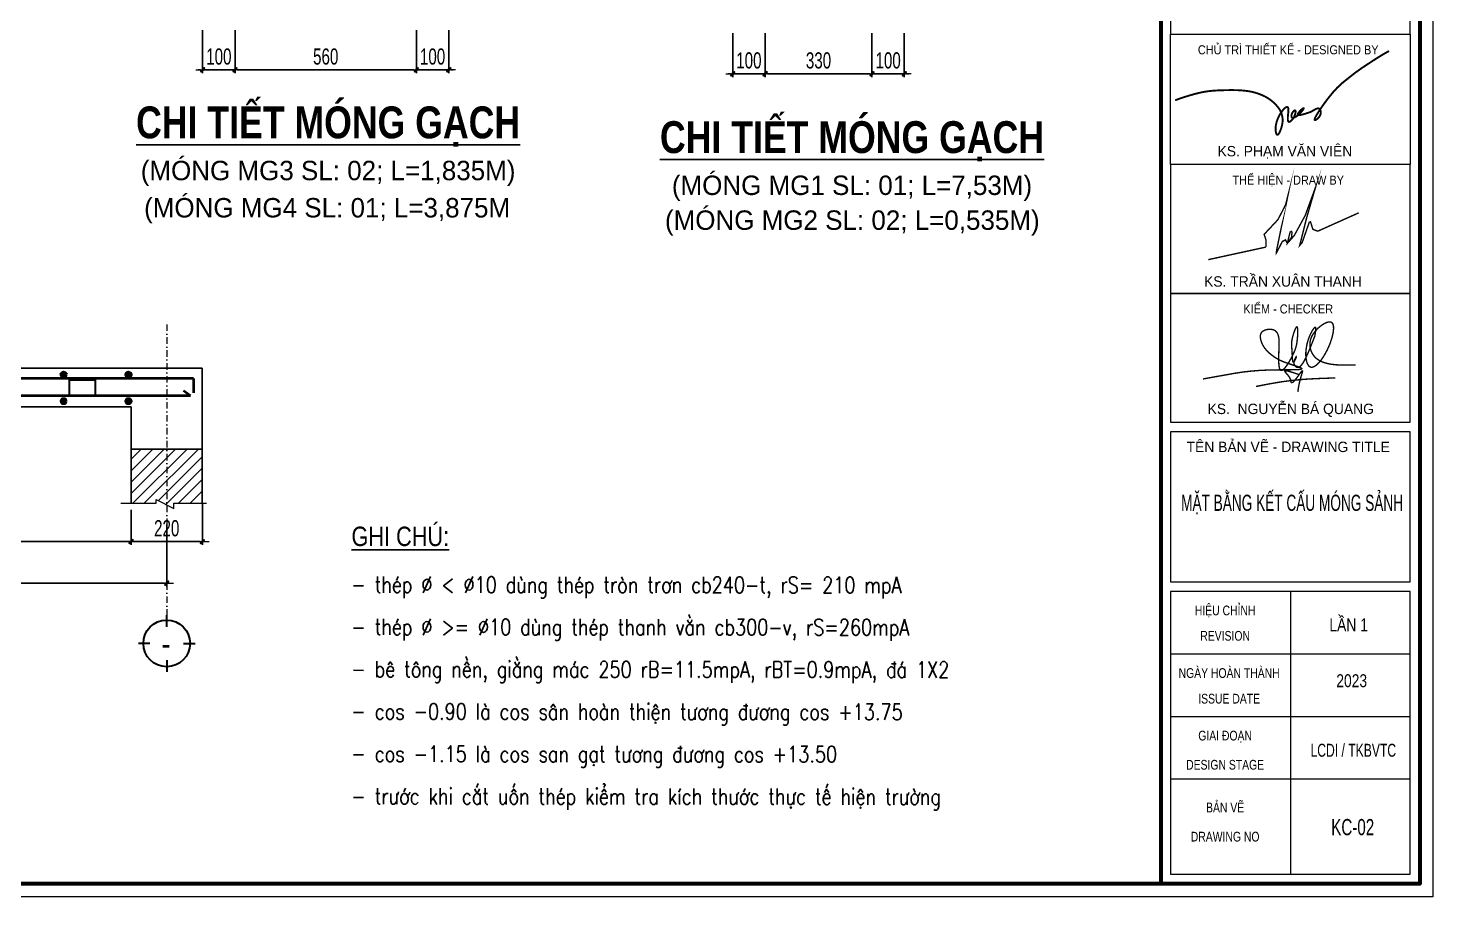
# Model space of a CAD drawing. Header units: millimetres. Extents: x -178395 to 493851, y -561170 to -280028.
# Drawn here: x -88365 to -66675, y -480365 to -466942 of the extents above; entities that cross this region are included whole.
import ezdxf
from ezdxf.enums import TextEntityAlignment as Align

# ---------------------------------------------------------------- set-up
doc = ezdxf.new("R2010")
doc.units = ezdxf.units.MM
doc.header["$MEASUREMENT"] = 0
doc.header["$PDMODE"] = 32
doc.linetypes.add('DASHDOT', pattern=[1, 0.5, -0.25, 0, -0.25])
doc.layers.get('Defpoints').update_dxf_attribs({"color": 1})
for name, color, linetype, lineweight in [('Dim', 252, 'Continuous', 13), ('Khungten_LCDI', 7, 'Continuous', 5), ('LC Dim', 8, 'Continuous', 18), ('LC Hatch', 252, 'Continuous', 9), ('LC ISO', 153, 'Continuous', 13), ('LC Net dam 1', 30, 'Continuous', 30), ('LC Net dam2', 6, 'Continuous', 40), ('LC Net dam3', 1, 'Continuous', 60), ('LC Net thay', 63, 'Continuous', 25), ('LC Net truc', 79, 'DASHDOT', 13), ('LC Text1', 3, 'Continuous', 20), ('LC Text2', 7, 'Continuous', 25), ('v-MANH', 147, 'Continuous', 5)]:
    doc.layers.add(name, color=color, linetype=linetype, lineweight=lineweight)
doc.styles.add('EG 1', font='VHAVANB.TTF')
doc.styles.add('HOATBIF', font='hoatbif.shx', dxfattribs={"width": 0.7})
doc.styles.add('Khungten', font='VHAVAN.TTF', dxfattribs={"width": 0.9, "height": 5000})
doc.styles.add('LC 1', font='VHAVANB.TTF')
doc.styles.add('LC 3', font='vnsimli.shx', dxfattribs={"width": 0.75})
doc.styles.add('LC3', font='VHARIALB.TTF', dxfattribs={"width": 0.8})
doc.styles.add('T2', font='VHARIAL.TTF', dxfattribs={"width": 0.8})
doc.styles.add('Tahoma', font='tahoma_0.ttf')
doc.styles.add('Title', font='VHBLACK.TTF', dxfattribs={"width": 0.8})
doc.styles.add('VNAVANTH', font='VHAVANB.TTF', dxfattribs={"width": 0.6})
doc.dimstyles.new('1-100', dxfattribs={"dimscale": 100, "dimtxt": 2.5, "dimasz": 0.35, "dimexe": 0.5, "dimexo": 0, "dimgap": 0.8, "dimtad": 1, "dimdec": 0, "dimzin": 0, "dimdsep": 46, "dimtxsty": 'HOATBIF', "dimblk1": 'DOT', "dimblk2": 'DOT', "dimsah": 1, "dimcen": -1, "dimdle": 1, "dimclrd": 256, "dimclre": 256, "dimclrt": 4, "dimadec": 3, "dimazin": 2, "dimtfac": 0.333333, "dimtdec": 0, "dimtix": 1, "dimtmove": 2, "dimatfit": 3, "dimldrblk": 'DOT', "dimfxl": 1, "dimtvp": 0.833333, "dimtolj": 1, "dimtzin": 0, "dimarcsym": 0})
doc.dimstyles.new('1-110', dxfattribs={"dimscale": 110, "dimtxt": 2.5, "dimasz": 0.35, "dimexe": 0.5, "dimexo": 1, "dimgap": 0.8, "dimtad": 1, "dimdec": 0, "dimzin": 0, "dimdsep": 46, "dimtxsty": 'HOATBIF', "dimblk1": 'DOT', "dimblk2": 'DOT', "dimsah": 1, "dimcen": -1, "dimdle": 1, "dimclrd": 256, "dimclre": 256, "dimclrt": 4, "dimadec": 3, "dimazin": 2, "dimtfac": 0.333333, "dimtdec": 0, "dimtix": 1, "dimtmove": 2, "dimatfit": 3, "dimldrblk": 'DOT', "dimfxl": 1, "dimtvp": 0.833333, "dimtolj": 1, "dimtzin": 0, "dimarcsym": 0})

# ---------------------------------------------------------------- blocks, each defined once
blk = doc.blocks.new('DOT')
at = {"layer": 'LC Dim'}
blk.add_line((-3, 0), (3, 0), dxfattribs=at)
at = {"layer": 'LC Dim', "color": 4}
blk.add_line((-1, -1), (1, 1), dxfattribs=at)
blk.add_lwpolyline([(0.5, 1), (-1, -0.5), (-0.5, -1), (1, 0.5)], close=True, dxfattribs=at)
blk = doc.blocks.new('*D625')
at = {"layer": 'Defpoints', "color": 0, "transparency": 16777216}
for p in [(-85670, -466972), (-85170, -466972), (-85170, -467588)]:
    blk.add_point(p, dxfattribs=at)
at = {"layer": 'Dim', "lineweight": -2, "transparency": 16777216}
for p, q in [((-85670, -466972), (-85670, -467638)), ((-85170, -466972), (-85170, -467638)), ((-85705, -467588), (-85740, -467588)), ((-85670, -467588), (-85170, -467588)), ((-85135, -467588), (-85100, -467588))]:
    blk.add_line(p, q, dxfattribs=at)
at = {"layer": 'Dim', "lineweight": -2, "transparency": 16777216, "xscale": 35, "yscale": 35, "zscale": 35}
blk.add_blockref('DOT', (-85670, -467588), dxfattribs=at)
at = {"layer": 'Dim', "lineweight": -2, "transparency": 16777216, "xscale": 35, "yscale": 35, "zscale": 35, "rotation": 180}
blk.add_blockref('DOT', (-85170, -467588), dxfattribs=at)
at = {"layer": 'Dim', "color": 4, "transparency": 16777216, "insert": (-85420, -467383), "char_height": 250, "attachment_point": 5, "style": 'HOATBIF'}
blk.add_mtext('\\A1;100', dxfattribs=at)
blk = doc.blocks.new('_Dot')
at = {"color": 0, "linetype": 'ByBlock', "lineweight": -2}
blk.add_line((-0.5, 0), (-1, 0), dxfattribs=at)
at = {"color": 0, "linetype": 'ByBlock', "const_width": 0.5}
blk.add_lwpolyline([(-0.25, 0, 1), (0.25, 0, 1)], format="xyb", close=True, dxfattribs=at)
blk = doc.blocks.new('*D626')
at = {"layer": 'Defpoints', "color": 0, "transparency": 16777216}
for p in [(-85170, -466972), (-82370, -466972), (-82370, -467588)]:
    blk.add_point(p, dxfattribs=at)
at = {"layer": 'Dim', "lineweight": -2, "transparency": 16777216}
for p, q in [((-85170, -466972), (-85170, -467638)), ((-82370, -466972), (-82370, -467638)), ((-85135, -467588), (-82405, -467588))]:
    blk.add_line(p, q, dxfattribs=at)
at = {"layer": 'Dim', "lineweight": -2, "transparency": 16777216, "xscale": 35, "yscale": 35, "zscale": 35, "rotation": 180}
blk.add_blockref('DOT', (-85170, -467588), dxfattribs=at)
at = {"layer": 'Dim', "lineweight": -2, "transparency": 16777216, "xscale": 35, "yscale": 35, "zscale": 35}
blk.add_blockref('DOT', (-82370, -467588), dxfattribs=at)
at = {"layer": 'Dim', "color": 4, "transparency": 16777216, "insert": (-83770, -467383), "char_height": 250, "attachment_point": 5, "style": 'HOATBIF'}
blk.add_mtext('\\A1;560', dxfattribs=at)
blk = doc.blocks.new('*D627')
at = {"layer": 'Defpoints', "color": 0, "transparency": 16777216}
for p in [(-82370, -466972), (-81870, -466972), (-81870, -467588)]:
    blk.add_point(p, dxfattribs=at)
at = {"layer": 'Dim', "lineweight": -2, "transparency": 16777216}
for p, q in [((-82370, -466972), (-82370, -467638)), ((-81870, -466972), (-81870, -467638)), ((-82405, -467588), (-82440, -467588)), ((-82370, -467588), (-81870, -467588)), ((-81835, -467588), (-81800, -467588))]:
    blk.add_line(p, q, dxfattribs=at)
at = {"layer": 'Dim', "lineweight": -2, "transparency": 16777216, "xscale": 35, "yscale": 35, "zscale": 35}
blk.add_blockref('DOT', (-82370, -467588), dxfattribs=at)
at = {"layer": 'Dim', "lineweight": -2, "transparency": 16777216, "xscale": 35, "yscale": 35, "zscale": 35, "rotation": 180}
blk.add_blockref('DOT', (-81870, -467588), dxfattribs=at)
at = {"layer": 'Dim', "color": 4, "transparency": 16777216, "insert": (-82120, -467383), "char_height": 250, "attachment_point": 5, "style": 'HOATBIF'}
blk.add_mtext('\\A1;100', dxfattribs=at)
blk = doc.blocks.new('TIEUDE1')
at = {"layer": 'LC Text2', "color": 7, "style": 'LC 1'}
blk.add_attdef('TIªU§Ò', text='', height=5, dxfattribs=at).set_placement((0, 0), align=Align.BOTTOM_CENTER)
blk.add_attdef('TL', text='', height=3, dxfattribs=at).set_placement((0, -2), align=Align.TOP_CENTER)
blk = doc.blocks.new('NGUYEN BA QUANG')
at = {"layer": 'LC ISO', "const_width": 54}
for points in [[(906, 1114, 0.006821), (929, 1272, 0.011774), (937, 1340, 0.026266), (938, 1394, 0.052103), (935, 1423, 0.076783), (930, 1436, 0.163971), (923, 1442, 0.170042), (914, 1442, 0.080479), (902, 1436, 0.05585), (881, 1417, 0.031056), (847, 1375, 0.025203), (791, 1286, 0.116129), (556, 476, 0.061974), (575, 166, 0.045365), (610, 47, 0.070676), (660, -41, 0.091415), (710, -86, 0.146905), (783, -104, 0.068448), (833, -95, 0.049636), (885, -72, 0.053986), (978, -6, 0.029209), (1056, 69, 0.021304), (1134, 162, 0.025491), (1250, 329, 0.068873), (1561, 1027, 0.01773), (1596, 1171, 0.037697), (1624, 1368, 0.029037), (1623, 1453, 0.04288), (1613, 1525, 0.066726), (1590, 1583, 0.100495), (1556, 1623, 0.111871), (1508, 1644, 0.054631), (1469, 1647, 0.041179), (1426, 1643, 0.04561), (1355, 1623, 0.04967), (1225, 1558, 0.109429), (829, 1164, 0.05047), (753, 1012, 0.368126), (1079, 156, 0.040655), (1223, 90, 0.031441), (1383, 42, 0.023503), (1557, 9, 0.017084), (1742, -10, 0.011936), (1936, -19, 0.009133), (2206, -21, 0.002915), (2480, -16)], [(-3416, -557, -0.001023), (-2231, -345, -0.008385), (-1869, -289, -0.026114), (-905, -212, -0.007166), (-491, -205, 0.001773), (-49, -203, 0.009736), (200, -197, 0.025773), (331, -186, 0.054465), (383, -173, 0.09183), (397, -166, 0.386262), (399, -152, 0.129793), (379, -135, 0.036801), (321, -108, 0.016128), (184, -59, -0.006736), (-183, 62, -0.023924), (-416, 154, -0.046785), (-684, 310, -0.041509), (-918, 503, -0.092678), (-1136, 813, -0.077778), (-1199, 1035, -0.070106), (-1196, 1141, -0.201572), (-1106, 1286, -0.091887), (-982, 1343, -0.118851), (-732, 1351, -0.227561), (-543, 1208, -0.055716), (-508, 1121, -0.035741), (-487, 1019, -0.022757), (-478, 904, -0.018678), (-477, 714, 0.005361), (-493, 294, 0.022501), (-487, 25, 0.024956), (-474, -85, 0.051878), (-451, -169, 0.084004), (-427, -209, 0.302699), (-372, -224, 0.091028), (-331, -204, 0.045769), (-285, -164, 0.031407), (-218, -87, 0.026473), (-114, 66, 0.038878), (124, 530, 0.063388), (207, 831, 0.030377), (243, 1236, 0.019395), (241, 1350, 0.050857), (231, 1429, 0.089259), (221, 1451, 0.446193), (202, 1454, 0.08967), (185, 1438, 0.048315), (156, 1388, 0.024568), (114, 1288, 0.037087), (24, 971, 0.06811), (7, 722, 0.007404), (19, 571, -0.009821), (27, 442, 0.013775), (38, 214, 0.023991), (46, 154, 0.068642), (58, 113, 0.168495), (71, 99, 0.190472), (82, 99, 0.135753), (102, 116, 0.042547), (133, 165, 0.037247), (185, 280, 0.083462), (192, 310, 0.752396), (189, 311, 0.077103), (170, 286, 0.067778), (106, 135, 0.079642), (97, 52, 0.07615), (107, 12, 0.090818), (168, -77, 0.162992), (233, -111, 0.134535), (287, -101, 0.046135), (315, -85, 0.0589), (372, -33, 0.033446), (431, 44, 0.020493), (492, 142, 0.018931), (584, 325, 0.012315), (712, 617, 0.006262), (906, 1114)], [(-1368, -847, -0.004051), (-800, -737, -0.026384), (342, -582, -0.006339), (726, -556, -0.004215), (1111, -537, -0.002629), (1689, -517)], [(274, -380, 0.002584), (99, -322, 0.004829), (-9, -289, 0.009549), (-104, -262, 0.02019), (-180, -245, 0.020391), (-210, -242, 0.037792), (-233, -241, 0.083891), (-249, -244, 0.129866), (-256, -250, 0.170647), (-258, -257, 0.074142), (-257, -264, 0.04333), (-253, -271, 0.038982), (-240, -290, 0.018381), (-209, -327, -0.006145), (-155, -388, -0.017161), (-112, -442, -0.029179), (-72, -502, -0.056277), (-39, -577, -0.025416), (-31, -610, -0.003247), (-24, -652, 0.033316), (-18, -677, 0.055631), (-12, -689, 0.087521), (-5, -698, 0.15828), (8, -703, 0.07777), (18, -702, 0.051495), (30, -698, 0.04838), (50, -685, 0.02792), (72, -667, 0.021215), (104, -635, 0.012757), (138, -596, 0.011354), (192, -528, 0.005945), (265, -430, -0.007904), (360, -301, -0.011483), (384, -270, -0.027823), (404, -249, -0.066961), (415, -240, -0.123545), (420, -238, -0.248584), (424, -240, -0.12084), (426, -246, -0.064597), (426, -260, -0.027008), (421, -289, -0.011306), (411, -326, -0.007085), (384, -419, 0.007773), (340, -569, 0.03162), (266, -923, 0.004795), (248, -1055)]]:
    blk.add_lwpolyline(points, format="xyb", dxfattribs=at)
blk = doc.blocks.new('lcdi fix')
at = {"layer": 'Defpoints', "lineweight": 0}
blk.add_lwpolyline([(-1200, -14850), (-1200, 14850), (40800, 14850), (40800, -14850)], close=True, dxfattribs=at)
at = {"layer": 'Khungten_LCDI', "color": 5, "lineweight": 60}
blk.add_line((36600, 14650), (36600, -14650), dxfattribs=at)
at = {"layer": 'Khungten_LCDI', "color": 5, "lineweight": 25}
blk.add_line((40600, -14650), (40600, 14650), dxfattribs=at)
at = {"layer": 'Khungten_LCDI', "color": 9, "lineweight": 15}
for p, q in [((38600, -10133), (38600, -14500)), ((40450, -11100), (36750, -11100)), ((40450, -12067), (36750, -12067)), ((40450, -13033), (36750, -13033))]:
    blk.add_line(p, q, dxfattribs=at)
at = {"layer": 'Khungten_LCDI', "color": 5, "lineweight": 60}
blk.add_lwpolyline([(0, -14650), (0, 14650), (40600, 14650), (40600, -14650)], close=True, dxfattribs=at)
at = {"layer": 'Khungten_LCDI', "color": 9, "lineweight": 15}
for points in [[(36750, -1522), (40450, -1522), (40450, 446), (36750, 446)], [(36750, -1522), (40450, -1522), (40450, -3535), (36750, -3535)], [(36750, -5526), (40450, -5526), (40450, -3535), (36750, -3535)], [(36750, -7517), (40450, -7517), (40450, -5526), (36750, -5526)], [(36750, -9983), (40450, -9983), (40450, -7667), (36750, -7667)], [(36750, -14500), (40450, -14500), (40450, -10133), (36750, -10133)]]:
    blk.add_lwpolyline(points, close=True, dxfattribs=at)
at = {"layer": 'LC ISO', "const_width": 29.4}
blk.add_lwpolyline([(36820, -2541, -0.005589), (36989, -2484, -0.022453), (37203, -2425, -0.038343), (37420, -2393, -0.012299), (37598, -2386, -0.014061), (37778, -2386, -0.032435), (37955, -2402, -0.065887), (38169, -2465, -0.127402), (38414, -2657, -0.217203), (38474, -2910, -0.056046), (38441, -3019, -0.054981), (38419, -3060, -0.074917), (38408, -3071, -0.192631), (38398, -3075, -0.190426), (38389, -3069, -0.079856), (38381, -3055, -0.067464), (38372, -3009, -0.089823), (38386, -2881, -0.10427), (38491, -2685, -0.05658), (38522, -2656, -0.102761), (38543, -2646, -0.411767), (38565, -2658, -0.072182), (38568, -2673, -0.042063), (38568, -2721, 0.006515), (38560, -2806, 0.050846), (38561, -2852, 0.084642), (38565, -2868, 0.316888), (38580, -2876, 0.10557), (38595, -2871, 0.079173), (38621, -2849, 0.148897), (38679, -2727, 0.074472), (38679, -2706, 0.295229), (38672, -2696, 0.15701), (38666, -2697, 0.097298), (38650, -2709, 0.165018), (38616, -2778, 0.085117), (38617, -2798, 0.384735), (38637, -2813, 0.083003), (38655, -2810, 0.044183), (38675, -2801, 0.048448), (38722, -2768, 0.055197), (38788, -2697, 0.06223), (38806, -2668, 0.356145), (38806, -2662, 0.296448), (38800, -2664, 0.057996), (38762, -2693, 0.048541), (38723, -2737, 0.086608), (38714, -2755, 0.314867), (38717, -2766, 0.149234), (38731, -2770, 0.047589), (38753, -2769, 0.030742), (38810, -2755, 0.010919), (38888, -2731, 0.058476), (38947, -2703, -0.021304), (38991, -2678, -0.046344), (39013, -2669, -0.096698), (39032, -2667, -0.153723), (39049, -2675, -0.103714), (39061, -2691, -0.235546), (39057, -2778, -0.124446), (39000, -2840, -0.115248), (38981, -2848, -0.439421), (38974, -2843, -0.101123), (38974, -2833, -0.053735), (38987, -2801, -0.025453), (39029, -2729, -0.033469), (39248, -2430, -0.059013), (39491, -2203, -0.0344), (39818, -1968, -0.023249), (40123, -1780)], format="xyb", dxfattribs=at)
at = {"layer": 'LC ISO', "const_width": 21.6}
for points in [[(38223, -4810), (38225, -4706), (38194, -4614), (38407, -4386), (38524, -4161), (38559, -4024), (38386, -4862), (38384, -4898), (38424, -4822), (38475, -4724), (38525, -4699), (38553, -4752), (38616, -4664), (38625, -4581), (38611, -4566), (38594, -4581), (38553, -4752), (38659, -4632), (38828, -4322), (38987, -3888), (38850, -4359), (38749, -4764), (38744, -4784), (38781, -4741), (38891, -4427), (38910, -4420), (38947, -4536), (39023, -4564), (39655, -4281)], [(37333, -5004), (38223, -4810)]]:
    blk.add_lwpolyline(points, dxfattribs=at)
at = {"layer": 'LC Net dam 1', "xscale": 0.4, "yscale": 0.4, "zscale": 0.4}
blk.add_blockref('NGUYEN BA QUANG', (38616, -6625), dxfattribs=at)
at = {"color": 7}
for s, height, style, width, p in [('chñ tr× thiÕt kÕ - designed by', 140, 'Khungten', 0.9, (38566, -1832)), ('thÓ hiÖn - draw by', 140, 'Khungten', 0.9, (38566, -3845)), ('kiÓm - checker', 140, 'Khungten', 0.9, (38566, -5836)), ('hiÖu chØnh', 150, 'Khungten', 0.8, (37592, -10499)), ('revision', 150, 'Khungten', 0.8, (37592, -10891)), ('ngµy hoµn thµnh', 150, 'Khungten', 0.8, (37654, -11466)), ('issue date', 150, 'Khungten', 0.8, (37654, -11862)), ('giai ®o¹n', 150, 'Khungten', 0.8, (37592, -12433)), ('lcdi / tkBVTC', 200, 'Title', 0.7, (39571, -12684)), ('design stage', 150, 'Khungten', 0.8, (37592, -12883)), ('b¶n vÏ', 150, 'Khungten', 0.8, (37592, -13544)), ('drawing nO', 150, 'Khungten', 0.8, (37592, -13994))]:
    blk.add_text(s, height=height, dxfattribs=dict(at, style=style, width=width)).set_placement(p, align=Align.CENTER)
for s, style, p in [('ks. PH¹M V¡N VI£N', 'VNAVANTH', (38515, -3408)), ('ks. TRÇN XU¢N THANH ', 'VNAVANTH', (38515, -5421)), ('ks.  NGUYÔN B¸ QUANG', 'VNAVANTH', (38605, -7390)), ('tªn b¶n vÏ - drawing title', 'Khungten', (38566, -7977))]:
    blk.add_text(s, height=160, dxfattribs=dict(at, style=style)).set_placement(p, align=Align.CENTER)
at = {"color": 7, "style": 'Khungten', "width": 0.8}
for tag, p in [('REVISION', (39499, -10746)), ('NGAYHT', (39546, -11609))]:
    blk.add_attdef(tag, text='', height=200, dxfattribs=at).set_placement(p, align=Align.CENTER)
at = {"layer": 'LC Text1', "color": 3, "style": 'LC 1', "width": 1.834006}
for tag, p, p2 in [('TENBANVE1', (36913, -8886), (40339, -8886)), ('TENBANVE2', (36913, -9562), (40339, -9562))]:
    blk.add_attdef(tag, text='', height=250, dxfattribs=at).set_placement(p, p2, align=Align.FIT)
at = {"layer": 'LC Text1', "style": 'Title', "width": 0.7}
blk.add_attdef('SOBANVE', text='', height=250, dxfattribs=at).set_placement((39562, -13896), align=Align.CENTER)
blk = doc.blocks.new('*D633')
at = {"layer": 'Defpoints', "color": 0, "transparency": 16777216}
for p in [(-76986, -467023), (-75336, -467023), (-75336, -467648)]:
    blk.add_point(p, dxfattribs=at)
at = {"layer": 'Dim', "lineweight": -2, "transparency": 16777216}
for p, q in [((-76986, -467023), (-76986, -467698)), ((-75336, -467023), (-75336, -467698)), ((-76951, -467648), (-75371, -467648))]:
    blk.add_line(p, q, dxfattribs=at)
at = {"layer": 'Dim', "lineweight": -2, "transparency": 16777216, "xscale": 35, "yscale": 35, "zscale": 35, "rotation": 180}
blk.add_blockref('DOT', (-76986, -467648), dxfattribs=at)
at = {"layer": 'Dim', "lineweight": -2, "transparency": 16777216, "xscale": 35, "yscale": 35, "zscale": 35}
blk.add_blockref('DOT', (-75336, -467648), dxfattribs=at)
at = {"layer": 'Dim', "color": 4, "transparency": 16777216, "insert": (-76161, -467443), "char_height": 250, "attachment_point": 5, "style": 'HOATBIF'}
blk.add_mtext('\\A1;330', dxfattribs=at)
blk = doc.blocks.new('*D640')
at = {"layer": 'Defpoints', "color": 0, "transparency": 16777216}
for p in [(-77486, -467023), (-76986, -467023), (-77486, -467648)]:
    blk.add_point(p, dxfattribs=at)
at = {"layer": 'Dim', "lineweight": -2, "transparency": 16777216}
for p, q in [((-77486, -467023), (-77486, -467698)), ((-76986, -467023), (-76986, -467698)), ((-77521, -467648), (-77556, -467648)), ((-76986, -467648), (-77486, -467648)), ((-76951, -467648), (-76916, -467648))]:
    blk.add_line(p, q, dxfattribs=at)
at = {"layer": 'Dim', "lineweight": -2, "transparency": 16777216, "xscale": 35, "yscale": 35, "zscale": 35}
blk.add_blockref('DOT', (-77486, -467648), dxfattribs=at)
at = {"layer": 'Dim', "lineweight": -2, "transparency": 16777216, "xscale": 35, "yscale": 35, "zscale": 35, "rotation": 180}
blk.add_blockref('DOT', (-76986, -467648), dxfattribs=at)
at = {"layer": 'Dim', "color": 4, "transparency": 16777216, "insert": (-77236, -467443), "char_height": 250, "attachment_point": 5, "style": 'HOATBIF'}
blk.add_mtext('\\A1;100', dxfattribs=at)
blk = doc.blocks.new('*D641')
at = {"layer": 'Defpoints', "color": 0, "transparency": 16777216}
for p in [(-75336, -467023), (-74836, -467023), (-74836, -467648)]:
    blk.add_point(p, dxfattribs=at)
at = {"layer": 'Dim', "lineweight": -2, "transparency": 16777216}
for p, q in [((-75336, -467023), (-75336, -467698)), ((-74836, -467023), (-74836, -467698)), ((-75371, -467648), (-75406, -467648)), ((-75336, -467648), (-74836, -467648)), ((-74801, -467648), (-74766, -467648))]:
    blk.add_line(p, q, dxfattribs=at)
at = {"layer": 'Dim', "lineweight": -2, "transparency": 16777216, "xscale": 35, "yscale": 35, "zscale": 35}
blk.add_blockref('DOT', (-75336, -467648), dxfattribs=at)
at = {"layer": 'Dim', "lineweight": -2, "transparency": 16777216, "xscale": 35, "yscale": 35, "zscale": 35, "rotation": 180}
blk.add_blockref('DOT', (-74836, -467648), dxfattribs=at)
at = {"layer": 'Dim', "color": 4, "transparency": 16777216, "insert": (-75086, -467443), "char_height": 250, "attachment_point": 5, "style": 'HOATBIF'}
blk.add_mtext('\\A1;100', dxfattribs=at)
blk = doc.blocks.new('*D684')
at = {"layer": 'Defpoints', "color": 0, "transparency": 16777216}
for p in [(-103675, -474283), (-86775, -474283), (-86775, -474876)]:
    blk.add_point(p, dxfattribs=at)
at = {"layer": 'LC Dim', "lineweight": -2, "transparency": 16777216}
for p, q in [((-103675, -474383), (-103675, -474926)), ((-86775, -474383), (-86775, -474926)), ((-103640, -474876), (-86810, -474876))]:
    blk.add_line(p, q, dxfattribs=at)
at = {"layer": 'LC Dim', "lineweight": -2, "transparency": 16777216, "xscale": 35, "yscale": 35, "zscale": 35, "rotation": 180}
blk.add_blockref('DOT', (-103675, -474876), dxfattribs=at)
at = {"layer": 'LC Dim', "lineweight": -2, "transparency": 16777216, "xscale": 35, "yscale": 35, "zscale": 35}
blk.add_blockref('DOT', (-86775, -474876), dxfattribs=at)
at = {"layer": 'LC Dim', "color": 4, "transparency": 16777216, "insert": (-95225, -474671), "char_height": 250, "attachment_point": 5, "style": 'HOATBIF'}
blk.add_mtext('\\A1;3380', dxfattribs=at)
blk = doc.blocks.new('*D685')
at = {"layer": 'Defpoints', "color": 0, "transparency": 16777216}
for p in [(-86775, -474283), (-85675, -474199), (-85675, -474876)]:
    blk.add_point(p, dxfattribs=at)
at = {"layer": 'LC Dim', "lineweight": -2, "transparency": 16777216}
for p, q in [((-85675, -474299), (-85675, -474926)), ((-86775, -474383), (-86775, -474926)), ((-86740, -474876), (-85710, -474876))]:
    blk.add_line(p, q, dxfattribs=at)
at = {"layer": 'LC Dim', "lineweight": -2, "transparency": 16777216, "xscale": 35, "yscale": 35, "zscale": 35, "rotation": 180}
blk.add_blockref('DOT', (-86775, -474876), dxfattribs=at)
at = {"layer": 'LC Dim', "lineweight": -2, "transparency": 16777216, "xscale": 35, "yscale": 35, "zscale": 35}
blk.add_blockref('DOT', (-85675, -474876), dxfattribs=at)
at = {"layer": 'LC Dim', "color": 4, "transparency": 16777216, "insert": (-86225, -474671), "char_height": 250, "attachment_point": 5, "style": 'HOATBIF'}
blk.add_mtext('\\A1;220', dxfattribs=at)
blk = doc.blocks.new('*D686')
at = {"layer": 'Defpoints', "color": 0, "transparency": 16777216}
for p in [(-104225, -474513), (-86225, -474513), (-104225, -475518)]:
    blk.add_point(p, dxfattribs=at)
at = {"layer": 'LC Dim', "lineweight": -2, "transparency": 16777216}
for p, q in [((-104225, -474613), (-104225, -475568)), ((-86225, -474613), (-86225, -475568)), ((-86260, -475518), (-104190, -475518))]:
    blk.add_line(p, q, dxfattribs=at)
at = {"layer": 'LC Dim', "lineweight": -2, "transparency": 16777216, "xscale": 35, "yscale": 35, "zscale": 35, "rotation": 180}
blk.add_blockref('DOT', (-104225, -475518), dxfattribs=at)
at = {"layer": 'LC Dim', "lineweight": -2, "transparency": 16777216, "xscale": 35, "yscale": 35, "zscale": 35}
blk.add_blockref('DOT', (-86225, -475518), dxfattribs=at)
at = {"layer": 'LC Dim', "color": 4, "transparency": 16777216, "insert": (-95225, -475313), "char_height": 250, "attachment_point": 5, "style": 'HOATBIF'}
blk.add_mtext('\\A1;3600', dxfattribs=at)
blk = doc.blocks.new('KyHieu TrucDinhVi')
at = {"color": 7, "lineweight": 30}
for p, q in [((0, 2.36), (0, 4)), ((-2.36, 0), (-4, 0)), ((2.36, 0), (4, 0)), ((0, -2.36), (0, -4))]:
    blk.add_line(p, q, dxfattribs=at)
blk.add_circle((0, 0), 3.3, dxfattribs=at)
at = {"ltscale": 20, "style": 'Tahoma'}
blk.add_attdef('AA', text='', height=3, dxfattribs=at).set_placement((0, 0), align=Align.MIDDLE_CENTER)
blk = doc.blocks.new('theptron1')
at = {"layer": 'LC Net dam3'}
for p, q in [((-0.5, 0), (0.5, 0)), ((-0.35, 0.35), (0.35, -0.35)), ((0.35, 0.35), (-0.35, -0.35)), ((0, 0.5), (0, -0.5))]:
    blk.add_line(p, q, dxfattribs=at)
blk.add_circle((0, 0), 0.5, dxfattribs=at)

msp = doc.modelspace()

# ---------------------------------------------------------------- hatches: boundary and pattern name
at = {"layer": 'LC Hatch'}
h = msp.add_hatch(dxfattribs=at)
h.set_pattern_fill('ANSI31', color=256, scale=1000)
h.set_pattern_definition([(45, (-189108.66, -229100.81), (-88.38835, 88.38835), [])])
h.paths.add_polyline_path([(-104346.7, -474226.4), (-104071.2, -474364.3), (-104071.2, -474283), (-103675.2, -474283), (-103675.2, -473445.3), (-104775.2, -473445.3), (-104775.2, -474283), (-104346.7, -474283)])
h.paths.add_polyline_path([(-85675.2, -473445.3), (-86775.2, -473445.3), (-86775.2, -474283), (-86388.8, -474283), (-86388.8, -474226.4), (-86113.3, -474364.3), (-86113.3, -474283), (-85675.2, -474283)])

# ---------------------------------------------------------------- linework, layer by layer
at = {"layer": 'LC Net dam 1'}
msp.add_lwpolyline([(-87946.9, -472615.7), (-87724.9, -472615.7), (-87724.9, -472375.6), (-87331.8, -472375.6), (-87331.8, -472615.7), (-87116.9, -472615.7)], dxfattribs=at)
at = {"layer": 'LC Net dam2'}
for p, q in [((-85813.3, -472353.8), (-104637, -472353.8)), ((-85813.3, -472353.8), (-85813.3, -472576.6)), ((-85859.1, -472622.7), (-104591.2, -472622.7)), ((-85859.1, -472622.7), (-85967, -472545.9))]:
    msp.add_line(p, q, dxfattribs=at)
at = {"layer": 'LC Net thay'}
for p, q in [((-104775.2, -472195.3), (-85675.2, -472195.3)), ((-103675.2, -472795.3), (-86775.2, -472795.3))]:
    msp.add_line(p, q, dxfattribs=at)
at = {"layer": 'LC Net thay', "ltscale": 2}
for p, q in [((-85675.2, -472195.3), (-85675.2, -474283)), ((-86775.2, -472795.3), (-86775.2, -474283)), ((-86775.2, -473445.3), (-85675.2, -473445.3))]:
    msp.add_line(p, q, dxfattribs=at)
at = {"layer": 'LC Net truc', "ltscale": 200}
msp.add_line((-86225.2, -471519.3), (-86225.2, -476011.3), dxfattribs=at)
at = {"layer": 'v-MANH'}
msp.add_lwpolyline([(-86934.8, -474283), (-86388.8, -474283), (-86388.8, -474226.4), (-86113.3, -474364.3), (-86113.3, -474283), (-85611.7, -474283)], dxfattribs=at)

# ---------------------------------------------------------------- block references
at = {"layer": 'LC Dim', "xscale": 64.00000000010367, "yscale": 64.00000000010367, "zscale": 64.00000000010367, "rotation": 180}
for p in [(-87815.7, -472297.3), (-86815.7, -472297.3), (-87815.7, -472705.7), (-86815.7, -472705.7)]:
    msp.add_blockref('theptron1', p, dxfattribs=at)
at = {"layer": 'LC ISO'}
ref = msp.add_blockref('KyHieu TrucDinhVi', (-86225.2, -476448.7), dxfattribs=dict(at, xscale=109.3333333333333, yscale=109.3333333333333, zscale=109.3333333333333))
ref.add_attrib('AA', '-', dxfattribs={"layer": '0', "ltscale": 20, "height": 393.6, "style": 'EG 1', "width": 0.8}).set_placement((-86237, -476448.7), align=Align.MIDDLE_CENTER)
at = {"layer": 'LC Net thay'}
ref = msp.add_blockref('lcdi fix', (-107474.7, -465515.4), dxfattribs=at)
ref.add_attrib('NGAYHT', '2023', dxfattribs={"layer": 'LC Text1', "height": 200, "style": 'Khungten', "width": 0.8}).set_placement((-67928.6, -477124.8), align=Align.CENTER)
ref.add_attrib('REVISION', 'lÇn 1', dxfattribs={"layer": 'LC Text1', "height": 200, "style": 'Khungten', "width": 0.8}).set_placement((-67976, -476261.7), align=Align.CENTER)
ref.add_attrib('SOBANVE', 'kc-02', dxfattribs={"layer": 'LC Text1', "height": 250, "style": 'Title', "width": 0.7}).set_placement((-67912.7, -479411.6), align=Align.CENTER)
ref.add_attrib('TENBANVE1', 'mÆt b»ng kÕt cÊu mãng s¶nh', dxfattribs={"layer": 'LC Text1', "height": 250, "style": 'Title', "width": 0.532876}).set_placement((-70562.1, -474401.1), (-67135.6, -474401.1), align=Align.FIT)
at = {"layer": 'LC Text2'}
ref = msp.add_blockref('TIEUDE1', (-83732.9, -468792.7), dxfattribs=dict(at, xscale=100.0000000001933, yscale=100.0000000001933, zscale=100.0000000001933))
ref.add_attrib('TIªU§Ò', '%%Uchi tiÕt mãng g¹ch', dxfattribs={"color": 7, "height": 492.441, "style": 'LC3', "width": 0.8}).set_placement((-83732.9, -468792.7), align=Align.BOTTOM_CENTER)
ref.add_attrib('TL', '(MãNG MG3 SL: 02; L=1,835m)', dxfattribs={"color": 7, "height": 300, "style": 'LC 1'}).set_placement((-83732.9, -468992.7), align=Align.TOP_CENTER)
ref = msp.add_blockref('TIEUDE1', (-75644.1, -469020.7), dxfattribs=dict(at, xscale=100.0000000001933, yscale=100.0000000001933, zscale=100.0000000001933))
ref.add_attrib('TIªU§Ò', '%%Uchi tiÕt mãng g¹ch', dxfattribs={"color": 7, "height": 492.441, "style": 'LC3', "width": 0.8}).set_placement((-75644.1, -469020.7), align=Align.BOTTOM_CENTER)
ref.add_attrib('TL', '(MãNG MG1 SL: 01; L=7,53m)', dxfattribs={"color": 7, "height": 300, "style": 'LC 1'}).set_placement((-75644.1, -469220.7), align=Align.TOP_CENTER)
ref = msp.add_blockref('TIEUDE1', (-83748.3, -469367.7), dxfattribs=dict(at, xscale=100.0000000001933, yscale=100.0000000001933, zscale=100.0000000001933))
ref.add_attrib('TL', '(MãNG MG4 SL: 01; L=3,875M', dxfattribs={"color": 7, "height": 300, "style": 'LC 1'}).set_placement((-83748.3, -469567.7), align=Align.TOP_CENTER)
ref = msp.add_blockref('TIEUDE1', (-75639.1, -469559.1), dxfattribs=dict(at, xscale=100.0000000001933, yscale=100.0000000001933, zscale=100.0000000001933))
ref.add_attrib('TL', '(MãNG MG2 SL: 02; L=0,535M)', dxfattribs={"color": 7, "height": 300, "style": 'LC 1'}).set_placement((-75639.1, -469759.1), align=Align.TOP_CENTER)

# ---------------------------------------------------------------- texts
at = {"layer": 'LC Text1', "color": 3, "style": 'LC 3', "width": 0.8}
for s, p in [('- thÐp %%C < %%C10 dïng thÐp trßn tr¬n cb240-t, rS= 210 mpA', (-83373.6, -475665)), ('- thÐp %%C >= %%C10 dïng thÐp thanh v»n cb300-v, rS=260mpA', (-83373.6, -476318.2)), ('- bª t«ng nÒn, gi»ng m¸c 250 rB=11.5mpA, rBT=0.9mpA, ®¸ 1X2', (-83373.6, -476971.7)), ('- cos -0.90 lµ cos s©n hoµn thiÖn t\xad¬ng ®\xad¬ng cos +13.75', (-83373.6, -477624.7)), ('- cos -1.15 lµ cos san g¹t t\xad¬ng ®\xad¬ng cos +13.50', (-83373.6, -478279.4)), ('- tr\xadíc khi c¾t uèn thÐp kiÓm tra kÝch th\xadíc thùc tÕ hiÖn tr\xadêng', (-83373.6, -478934.1))]:
    msp.add_text(s, height=250.016, rotation=359.95192, dxfattribs=at).set_placement(p)
at = {"layer": 'LC Text2', "style": 'T2', "width": 0.8}
msp.add_text('%%Ughi chó:', height=300, dxfattribs=at).set_placement((-83372.6, -474944.6))

# ---------------------------------------------------------------- dimensions: what is measured, and where the dimension line sits
at = {"layer": 'Dim'}
for base, p1, p2, picture, middle in [((-85169.9, -467588.1), (-85669.9, -466972), (-85169.9, -466972), '*D625', (-85419.9, -467383.1)), ((-82369.9, -467588.1), (-85169.9, -466972), (-82369.9, -466972), '*D626', (-83769.9, -467383.1)), ((-81869.9, -467588.1), (-82369.9, -466972), (-81869.9, -466972), '*D627', (-82119.9, -467383.1)), ((-77486.2, -467647.5), (-76986.2, -467023), (-77486.2, -467023), '*D640', (-77236.2, -467442.5)), ((-75336.2, -467647.5), (-76986.2, -467023), (-75336.2, -467023), '*D633', (-76161.2, -467442.5)), ((-74836.2, -467647.5), (-75336.2, -467023), (-74836.2, -467023), '*D641', (-75086.2, -467442.5))]:
    dim = msp.add_linear_dim(base=base, p1=p1, p2=p2, dimstyle='1-100', override={"dimlfac": 0.2}, dxfattribs=at)
    dim.commit()
    dim.dimension.update_dxf_attribs({"geometry": picture, "text_midpoint": middle})
at = {"layer": 'LC Dim'}
for base, p1, p2, picture, middle in [((-86775.2, -474875.8), (-103675.2, -474283), (-86775.2, -474283), '*D684', (-95225.2, -474670.8)), ((-85675.2, -474875.8), (-86775.2, -474283), (-85675.2, -474199.3), '*D685', (-86225.2, -474670.8)), ((-104225.2, -475517.9), (-86225.2, -474512.8), (-104225.2, -474512.8), '*D686', (-95225.2, -475312.9))]:
    dim = msp.add_linear_dim(base=base, p1=p1, p2=p2, dimstyle='1-110', override={"dimscale": 100, "dimlfac": 0.2}, dxfattribs=at)
    dim.commit()
    dim.dimension.update_dxf_attribs({"geometry": picture, "text_midpoint": middle})

doc.saveas('drawing.dxf')
